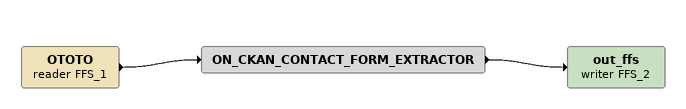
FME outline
OTOTO (reader FFS_1)
    -> ON_CKAN_CONTACT_FORM_EXTRACTOR
ON_CKAN_CONTACT_FORM_EXTRACTOR
    -> out_ffs (writer FFS_2)
out_ffs (writer FFS_2)
